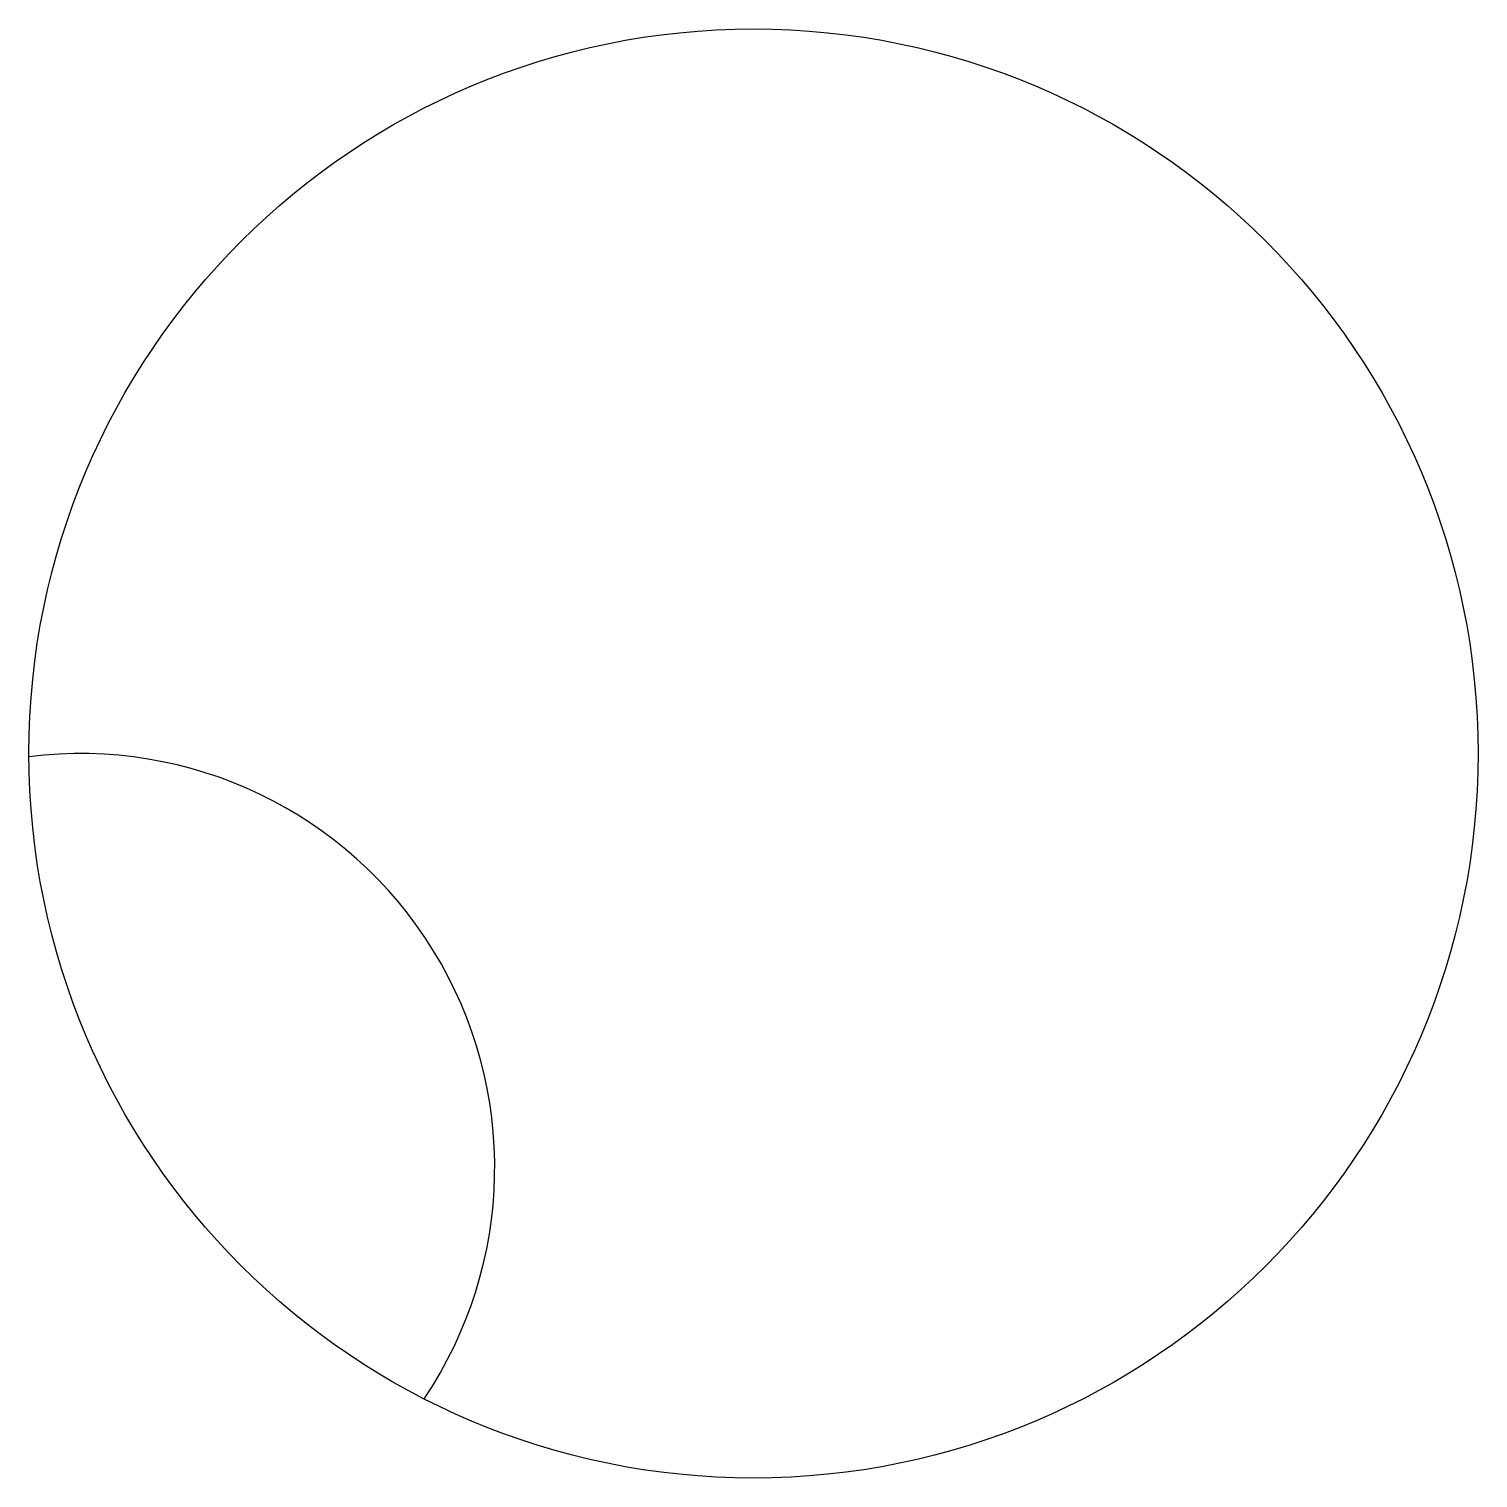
# Model space of a CAD drawing. Header units: millimetres. Extents: x 5 to 19, y 7 to 21.
import ezdxf

# ---------------------------------------------------------------- set-up
doc = ezdxf.new("R2010")
doc.units = ezdxf.units.MM
doc.layers.get('0').update_dxf_attribs({"lineweight": 25})

msp = doc.modelspace()

# ---------------------------------------------------------------- linework, layer by layer
msp.add_circle((12, 14), 7)
msp.add_arc((5.5, 10), 4, 326.0353, 97.1797)

doc.saveas('drawing.dxf')
